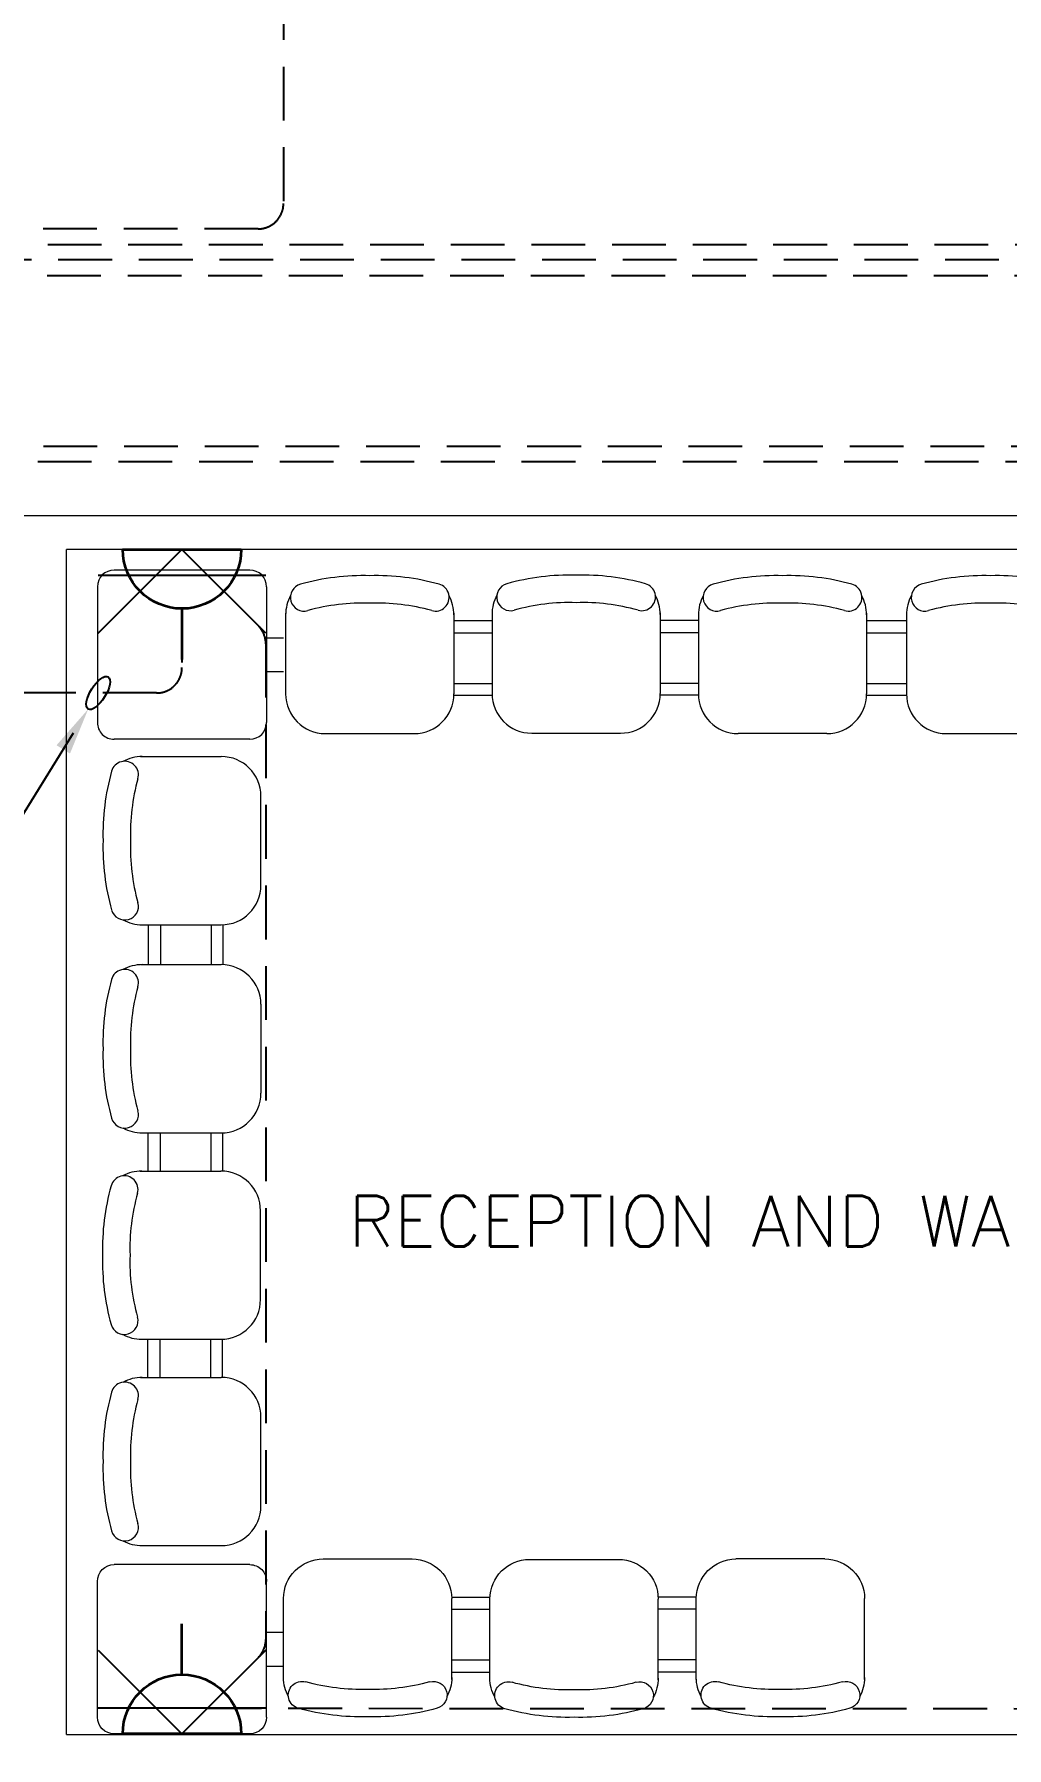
# Model space of a CAD drawing. Header units: inches. Extents: x -12418 to 57169, y -29325 to 19878.
# Drawn here: x 23854 to 26727, y -6387 to -1326 of the extents above; entities that cross this region are included whole.
import ezdxf
from ezdxf import colors
from ezdxf.entities.mleader import LeaderData, LeaderLine
from ezdxf.enums import TextEntityAlignment as Align
from ezdxf.math import Vec2, Vec3

# ---------------------------------------------------------------- set-up
doc = ezdxf.new("R2010")
doc.units = ezdxf.units.IN
doc.header["$LTSCALE"] = 25
doc.header["$MEASUREMENT"] = 0
doc.linetypes.add('DASHDOT', pattern=[25.4, 12.7, -6.35, 0, -6.35])
doc.linetypes.add('HIDDEN', pattern=[9.525, 6.35, -3.175])
doc.layers.get('0').update_dxf_attribs({"color": 8})
doc.layers.get('Defpoints').update_dxf_attribs({"color": 8})
for name, color, linetype, lineweight in [('00-Ground Floor$0$72_EGR_BASE_TEXT', 252, 'Continuous', 5), ('00-Ground Floor$0$LOADING', 253, 'Continuous', 5), ('00-Ground Floor$0$Walls', 251, 'Continuous', 5), ('E-LITE-CIRC @ 100', 6, 'Continuous', 25), ('E-LITE-CLNG-CNDT', 6, 'DASHDOT', 35), ('E-LITE-EXIT-NUMB', 6, 'Continuous', 25), ('E-POWR-FLOR-CNDT', 6, 'HIDDEN', 25), ('E-POWR-WALL @ 100', 4, 'Continuous', 35)]:
    doc.layers.add(name, color=color, linetype=linetype, lineweight=lineweight)
doc.styles.add('00-Ground Floor$0$SIMPLEX', font='SIMPLEX.shx', dxfattribs={"height": 150})
doc.styles.add('00-Ground Floor$0$Standard', font='arial.ttf')
doc.styles.add('DC_Simplex', font='SIMPLEX.shx', dxfattribs={"width": 0.7})

# ---------------------------------------------------------------- blocks, each defined once
blk = doc.blocks.new('00-Ground Floor$0$3 seats beam chair')
at = {"layer": '00-Ground Floor$0$LOADING', "ltscale": 20}
for p, q in [((-740534, -1008988.2), (-740317.9, -1008988.2)), ((-740534, -1008988.2), (-740295.5, -1008988.2)), ((-740178.3, -1009367.9), (-740178.3, -1009105.4)), ((-740534, -1009485), (-740295.5, -1009485)), ((-740511, -1009485), (-740511, -1009602.9)), ((-740474.9, -1009485), (-740474.9, -1009602.9)), ((-740325, -1009485), (-740325, -1009602.9)), ((-740290.3, -1009484.9), (-740290.3, -1009602.9)), ((-740534, -1009602.8), (-740295.5, -1009602.8)), ((-740178.3, -1009720), (-740178.3, -1009982.5)), ((-740534, -1010099.7), (-740295.5, -1010099.7)), ((-740534, -1010099.7), (-740317.9, -1010099.7)), ((-740512.3, -1010099.6), (-740512.3, -1010212.3)), ((-740476.2, -1010099.6), (-740476.2, -1010212.3)), ((-740326.3, -1010099.6), (-740326.3, -1010212.3)), ((-740291.5, -1010099.6), (-740291.5, -1010212.4)), ((-740535.3, -1010212.3), (-740319.1, -1010212.3)), ((-740535.3, -1010212.3), (-740296.7, -1010212.3)), ((-740179.5, -1010592), (-740179.5, -1010329.5)), ((-740535.3, -1010709.2), (-740296.7, -1010709.2)), ((-740512.3, -1010821.9), (-740512.3, -1010709.2)), ((-740476.2, -1010821.9), (-740476.2, -1010709.2)), ((-740326.3, -1010821.9), (-740326.3, -1010709.2)), ((-740291.5, -1010821.9), (-740291.5, -1010709.1)), ((-740534, -1010821.8), (-740295.5, -1010821.8)), ((-740534, -1010821.8), (-740317.9, -1010821.8)), ((-740178.3, -1011201.5), (-740178.3, -1010939)), ((-740534, -1011318.7), (-740295.5, -1011318.7))]:
    blk.add_line(p, q, dxfattribs=at)
for centre, radius, start, end in [((-740580.4, -1009042.7), 40.5, 344.361, 164.361), ((-740528.8, -1009105.4), 117.2, 90, 118.9699), ((-740295.5, -1009105.4), 117.2, 0, 90), ((-739957.4, -1009217.1), 687.4, 164.361, 181.6247), ((-739957.4, -1009217.1), 606.4, 164.361, 181.8419), ((-739957.4, -1009256.1), 687.4, 178.3753, 195.639), ((-739957.4, -1009256.1), 606.4, 178.1581, 195.639), ((-740295.5, -1009367.9), 117.2, 270, 0), ((-740580.4, -1009430.5), 40.5, 195.639, 15.639), ((-740528.8, -1009367.9), 117.2, 241.0301, 270), ((-740528.8, -1009720), 117.2, 90, 118.9699), ((-740295.5, -1009720), 117.2, 0, 90), ((-739957.4, -1009831.8), 687.4, 164.361, 181.6247), ((-740580.4, -1009657.4), 40.5, 344.361, 164.361), ((-739957.4, -1009831.8), 606.4, 164.361, 181.8419), ((-739957.4, -1009870.8), 687.4, 178.3753, 195.639), ((-739957.4, -1009870.8), 606.4, 178.1581, 195.639), ((-740295.5, -1009982.5), 117.2, 270, 0), ((-740580.4, -1010045.1), 40.5, 195.639, 15.639), ((-740528.8, -1009982.5), 117.2, 241.0301, 270), ((-740530.1, -1010329.5), 117.2, 90, 118.9699), ((-740296.7, -1010329.5), 117.2, 0, 90), ((-739958.7, -1010441.3), 687.4, 164.361, 181.6247), ((-740581.6, -1010266.9), 40.5, 344.361, 164.361), ((-739958.7, -1010441.3), 606.4, 164.361, 181.8419), ((-739958.7, -1010480.3), 687.4, 178.3753, 195.639), ((-739958.7, -1010480.3), 606.4, 178.1581, 195.639), ((-740296.7, -1010592), 117.2, 270, 0), ((-740581.6, -1010654.6), 40.5, 195.639, 15.639), ((-740530.1, -1010592), 117.2, 241.0301, 270), ((-740528.8, -1010939), 117.2, 90, 118.9699), ((-740295.5, -1010939), 117.2, 0, 90), ((-739957.4, -1011050.8), 687.4, 164.361, 181.6247), ((-740580.4, -1010876.4), 40.5, 344.361, 164.361), ((-739957.4, -1011050.8), 606.4, 164.361, 181.8419), ((-739957.4, -1011089.8), 687.4, 178.3753, 195.639), ((-739957.4, -1011089.8), 606.4, 178.1581, 195.639), ((-740295.5, -1011201.5), 117.2, 270, 0), ((-740580.4, -1011264.1), 40.5, 195.639, 15.639), ((-740528.8, -1011201.5), 117.2, 241.0301, 270)]:
    blk.add_arc(centre, radius, start, end, dxfattribs=at)
at = {"layer": '00-Ground Floor$0$LOADING', "ltscale": 10, "style": '00-Ground Floor$0$Standard'}
blk.add_attdef('NMF0003', text='', height=50, dxfattribs=at).set_placement((-740377, -1009031.1), align=Align.TOP_CENTER)
blk = doc.blocks.new('00-Ground Floor$0$GF21009T-P')
for p, q in [((0.4002, 0.5), (0, 0.5)), ((-0.0499, 0.4501), (-0.0499, 0.0499)), ((0.4501, 0.4501), (0.4501, 0.0499)), ((0.4501, 0.3), (0.5001, 0.3)), ((0.4501, 0.2), (0.5001, 0.2)), ((0.4002, 0), (0, 0))]:
    blk.add_line(p, q)
for centre, start, end in [((0, 0.4501), 90, 180), ((0.4002, 0.4501), 0, 90), ((0, 0.0499), 180, 270), ((0.4002, 0.0499), 270, 0)]:
    blk.add_arc(centre, 0.0499, start, end)
blk = doc.blocks.new('00-Ground Floor$0$3seater')
at = {"layer": '00-Ground Floor$0$LOADING', "ltscale": 20}
for p, q in [((-958973.1, -382949.7, 0), (-958973.1, -383188.2, 0)), ((-958476.3, -382949.7, 0), (-958476.3, -383188.2, 0)), ((-958476.3, -382949.7, 0), (-958476.3, -383165.8, 0)), ((-958476.3, -382971.4, 0), (-958363.6, -382971.4, 0)), ((-958363.6, -382948.4, 0), (-958363.6, -383187, 0)), ((-957866.8, -382948.4, 0), (-957866.8, -383164.5, 0)), ((-957866.8, -382948.4, 0), (-957866.8, -383187, 0)), ((-957754.1, -382971.4, 0), (-957866.8, -382971.4, 0)), ((-957754.1, -382949.7, 0), (-957754.1, -383188.2, 0)), ((-957754.1, -382949.7, 0), (-957754.1, -383165.8, 0)), ((-957257.3, -382949.7, 0), (-957257.3, -383188.2, 0)), ((-958476.3, -383007.5, 0), (-958363.6, -383007.5, 0)), ((-957754.1, -383007.5, 0), (-957866.8, -383007.5, 0)), ((-958476.3, -383157.4, 0), (-958363.6, -383157.4, 0)), ((-957754.1, -383157.4, 0), (-957866.8, -383157.4, 0)), ((-958476.3, -383192.2, 0), (-958363.5, -383192.2, 0)), ((-957754.1, -383192.2, 0), (-957866.9, -383192.2, 0)), ((-958856, -383305.4, 0), (-958593.5, -383305.4, 0)), ((-958246.5, -383304.2, 0), (-957984, -383304.2, 0)), ((-957374.4, -383305.4, 0), (-957636.9, -383305.4, 0))]:
    blk.add_line(p, q, dxfattribs=at)
for centre, radius, start, end in [((-958918.6, -382903.3, 0), 40.5, 105.639, 285.639), ((-958744.2, -383526.3, 0), 687.4, 88.3753, 105.639), ((-958705.2, -383526.3, 0), 687.4, 74.361, 91.6247), ((-958530.8, -382903.3, 0), 40.5, 254.361, 74.361), ((-958309.1, -382902.1, 0), 40.5, 105.639, 285.639), ((-958134.7, -383525, 0), 687.4, 88.3753, 105.639), ((-958095.7, -383525, 0), 687.4, 74.361, 91.6247), ((-957921.3, -382902.1, 0), 40.5, 254.361, 74.361), ((-957699.6, -382903.3, 0), 40.5, 105.639, 285.639), ((-957525.2, -383526.3, 0), 687.4, 88.3753, 105.639), ((-957486.2, -383526.3, 0), 687.4, 74.361, 91.6247), ((-957311.8, -382903.3, 0), 40.5, 254.361, 74.361), ((-958856, -382954.9, 0), 117.2, 151.0301, 180), ((-958744.2, -383526.3, 0), 606.4, 88.1581, 105.639), ((-958705.2, -383526.3, 0), 606.4, 74.361, 91.8419), ((-958593.5, -382954.9, 0), 117.2, 0, 28.9699), ((-958246.5, -382953.6, 0), 117.2, 151.0301, 180), ((-958134.7, -383525, 0), 606.4, 88.1581, 105.639), ((-958095.7, -383525, 0), 606.4, 74.361, 91.8419), ((-957984, -382953.6, 0), 117.2, 0, 28.9699), ((-957636.9, -382954.9, 0), 117.2, 151.0301, 180), ((-957525.2, -383526.3, 0), 606.4, 88.1581, 105.639), ((-957486.2, -383526.3, 0), 606.4, 74.361, 91.8419), ((-957374.4, -382954.9, 0), 117.2, 0, 28.9699), ((-958856, -383188.2, 0), 117.2, 180, 270), ((-958593.5, -383188.2, 0), 117.2, 270, 0), ((-958246.5, -383187, 0), 117.2, 180, 270), ((-957984, -383187, 0), 117.2, 270, 0), ((-957636.9, -383188.2, 0), 117.2, 180, 270), ((-957374.4, -383188.2, 0), 117.2, 270, 0)]:
    blk.add_arc(centre, radius, start, end, dxfattribs=at)
blk = doc.blocks.new('00-Ground Floor')
at = {"layer": '00-Ground Floor$0$Walls'}
for p, q in [((23749.5, -2747.4, 0), (29549.5, -2747.4, 0)), ((23949.5, -6347.4, 0), (23949.5, -2847.4, 0)), ((29549.5, -2847.4, 0), (23949.5, -2847.4, 0)), ((23949.5, -6347.4, 0), (29549.5, -6347.4, 0))]:
    blk.add_line(p, q, dxfattribs=at)
at = {"layer": '00-Ground Floor$0$LOADING', "extrusion": (-1.27212e-09, 3.51192e-12, 1), "xscale": 1000, "yscale": 1000, "zscale": 1000, "rotation": 359.9999954191753}
blk.add_blockref('00-Ground Floor$0$GF21009T-P', (24090.7, -3408.3, 0), dxfattribs=at)
at = {"layer": '00-Ground Floor$0$LOADING', "rotation": 270}
blk.add_blockref('00-Ground Floor$0$3 seats beam chair', (1035915.6, -743569.6, 0), dxfattribs=at)
at = {"layer": '00-Ground Floor$0$LOADING'}
blk.add_blockref('00-Ground Floor$0$3 seats beam chair', (764702.1, 1005529, 0), dxfattribs=at)
at = {"layer": '00-Ground Floor$0$LOADING', "extrusion": (-1.27212e-09, -3.51192e-12, 1), "xscale": -1000, "yscale": 1000, "zscale": 1000, "rotation": 180.0000045808248}
blk.add_blockref('00-Ground Floor$0$GF21009T-P', (24090.7, -5845.7, 0), dxfattribs=at)
at = {"layer": '00-Ground Floor$0$LOADING', "xscale": -1, "rotation": 180}
blk.add_blockref('00-Ground Floor$0$3seater', (983563.9, -389134.4, 0), dxfattribs=at)
at = {"layer": '00-Ground Floor$0$72_EGR_BASE_TEXT', "insert": (27077.8, -4756.6), "char_height": 150, "attachment_point": 2, "style": '00-Ground Floor$0$SIMPLEX'}
blk.add_mtext('RECEPTION AND WAITING AREA / CARDIOLOGY', dxfattribs=at)
blk = doc.blocks.new('*U37')
blk.add_line((-1.75, 0), (-3.25, 0))
blk.add_lwpolyline([(0, 1.75, 1), (0, -1.75)], format="xyb", close=True)
at = {"layer": 'Defpoints'}
for p, q in [((-2.475, 2.475), (0, 0)), ((-0.758, -2.475), (-0.758, 2.475)), ((-2.475, -2.475), (0, 0))]:
    blk.add_line(p, q, dxfattribs=at)
at = {"layer": 'E-LITE-EXIT-NUMB', "style": 'DC_Simplex', "width": 0.7, "flags": 8}
blk.add_attdef('TYPE', text='', height=2, rotation=360, dxfattribs=at).set_placement((-2.682, 5.238), align=Align.RIGHT)
blk.add_attdef('CIRCUIT', (2.682, 5.238), '', height=2, rotation=360, dxfattribs=at)
blk = doc.blocks.new('*U43')
blk.add_line((1.75, 0), (3.25, 0))
blk.add_lwpolyline([(0, -1.75, 1), (0, 1.75)], format="xyb", close=True)
at = {"layer": 'Defpoints'}
for p, q in [((2.475, 2.475), (0, 0)), ((0.758, 2.475), (0.758, -2.475)), ((2.475, -2.475), (0, 0))]:
    blk.add_line(p, q, dxfattribs=at)
at = {"layer": 'E-LITE-EXIT-NUMB', "style": 'DC_Simplex', "width": 0.7, "flags": 8}
blk.add_attdef('TYPE', text='', height=2, rotation=360, dxfattribs=at).set_placement((-2.682, 5.238), align=Align.RIGHT)
blk.add_attdef('CIRCUIT', (2.682, 5.238), '', height=2, rotation=360, dxfattribs=at)
blk = doc.blocks.new('ARR0W')
at = {"color": 45}
blk.add_ellipse((0, 0), major_axis=(0.4, 0), ratio=0.4, dxfattribs=at)
at = {"color": 45, "ltscale": 0.5}
blk.add_solid([(-1.4, 0.167), (-0.4, 0), (-1.4, -0.167)], dxfattribs=at)

msp = doc.modelspace()

# ---------------------------------------------------------------- linework, layer by layer
at = {"layer": 'E-POWR-FLOR-CNDT', "elevation": 0}
for points in [[(19999.5, -3101.1), (21223.7, -1966.6, -0.189046), (21274.7, -1946.7), (28500.2, -1946.7, 0.414214), (28575.2, -1871.7), (28575.2, 8850.1, -0.414214), (28650.2, 8925.1), (30470.8, 8925.1), (30594.6, 9048.8)], [(30619.7, 1281.5), (28758.6, 1281.5, 0.414214), (28683.6, 1206.5), (28683.6, -1917.5, -0.414214), (28608.6, -1992.5), (21273.8, -1992.5, 0.183828), (21224, -2011.5), (19999.5, -3101.1)], [(25304.3, 681.9), (25180.4, 558.2), (24665.6, 558.2, 0.414214), (24590.6, 483.2), (24590.6, -1825.8, -0.414214), (24515.6, -1900.8), (21275.5, -1900.8, 0.194085), (21223.5, -1921.8), (19999.5, -3101.1)], [(19999.5, -3101.1), (21224.2, -2056.3, -0.178427), (21272.9, -2038.4), (28880.4, -2038.4, 0.414214), (28955.4, -1963.4), (28955.4, -252.9, -0.198912), (28977.4, -199.8), (29079.2, -98.1)], [(19999.5, -3101.1), (21229.8, -2550.3, -0.113377), (21262.5, -2542.7), (30499.1, -2542.7, -0.414214), (30574.1, -2617.7), (30574.1, -4729.1, 0.414214), (30649.1, -4804.1), (31449.5, -4804.1)], [(31449.5, -7301.8), (30603.2, -7301.8, -0.414214), (30528.2, -7226.8), (30528.2, -2663.6, 0.414214), (30453.2, -2588.6), (21261.3, -2588.6, 0.10573), (21230.6, -2595.1), (19999.5, -3101.1)], [(24414.5, -2971.2), (24516.3, -3072.9, -0.198912), (24538.3, -3126), (24538.3, -6067.1, -0.198912), (24516.3, -6120.2), (24414.5, -6222)], [(24290.8, -3022.4), (24290.8, -3196.5, -0.414214), (24215.8, -3271.5), (20241.6, -3271.5), (19999.5, -3271.5)]]:
    msp.add_lwpolyline(points, format="xyb", dxfattribs=at)
msp.add_lwpolyline([(24366.6, -6269.9), (27574.9, -6271.6)], dxfattribs=at)

# ---------------------------------------------------------------- block references
at = {"layer": 'E-LITE-CLNG-CNDT'}
msp.add_blockref('00-Ground Floor', (0, 0), dxfattribs=at)
at = {"layer": 'E-POWR-WALL @ 100', "xscale": -100, "yscale": 100, "zscale": 100, "rotation": 90}
for name, p in [('*U43', (24290.8, -2847.4, 0)), ('*U37', (24290.8, -6345.7, 0))]:
    msp.add_blockref(name, p, dxfattribs=at)

# ---------------------------------------------------------------- leaders
at = {"layer": 'E-LITE-CIRC @ 100'}
ml = msp.add_multileader_mtext('Standard', dxfattribs=at)
ml.set_content('{\\Fdc_el_romans|c0;\\W0.8;TO\\Fromans|c0; \\Fsimplex|c0;LP-GF/S12}', color=256, style='DC_Simplex')
ml.set_leader_properties()
ml.set_arrow_properties(name='ARR0W')
ml.build(insert=Vec2(0, 0))
ml.multileader.update_dxf_attribs({"dogleg_length": 200, "arrow_head_size": 140, "scale": 100})
ctx = ml.context
ctx.base_point, ctx.scale, ctx.char_height, ctx.arrow_head_size, ctx.landing_gap_size, ctx.plane_origin, ctx.plane_x_axis, ctx.plane_y_axis = Vec3(21379, -4042.2, 0), 100, 200, 140, 140, Vec3(42101.3, -11706.5, 0), Vec3(1, 0.000001, 0), Vec3(-0.000001, 1, 0)
ctx.text_align_type = 2
notes = []
notes.append((ctx, [(1, (1, 1, 0), (23565.9, -4042.2, 0), (-1, -0.000001, 0), 108.8, [(0, [(24043.3, -3271.5, 0)], 0, [])])]))
ctx.mtext.insert, ctx.mtext.text_direction, ctx.mtext.rotation, ctx.mtext.alignment, ctx.mtext.flow_direction = Vec3(23317.1, -3908.8, 0), Vec3(1, 0.000001, 0), 0.000001, 3, 5
for ctx, leaders in notes:
    for number, flags, end, landing, length, lines in leaders:
        leader = LeaderData()
        leader.index, (leader.has_last_leader_line, leader.has_dogleg_vector, leader.attachment_direction) = number, flags
        leader.last_leader_point, leader.dogleg_vector, leader.dogleg_length = Vec3(end), Vec3(landing), length
        for number, points, colour, breaks in lines:
            line = LeaderLine()
            line.index, line.vertices, line.color, line.breaks = number, Vec3.list(points), colors.encode_raw_color(colour), breaks
            leader.lines.append(line)
        ctx.leaders.append(leader)

doc.saveas('drawing.dxf')
